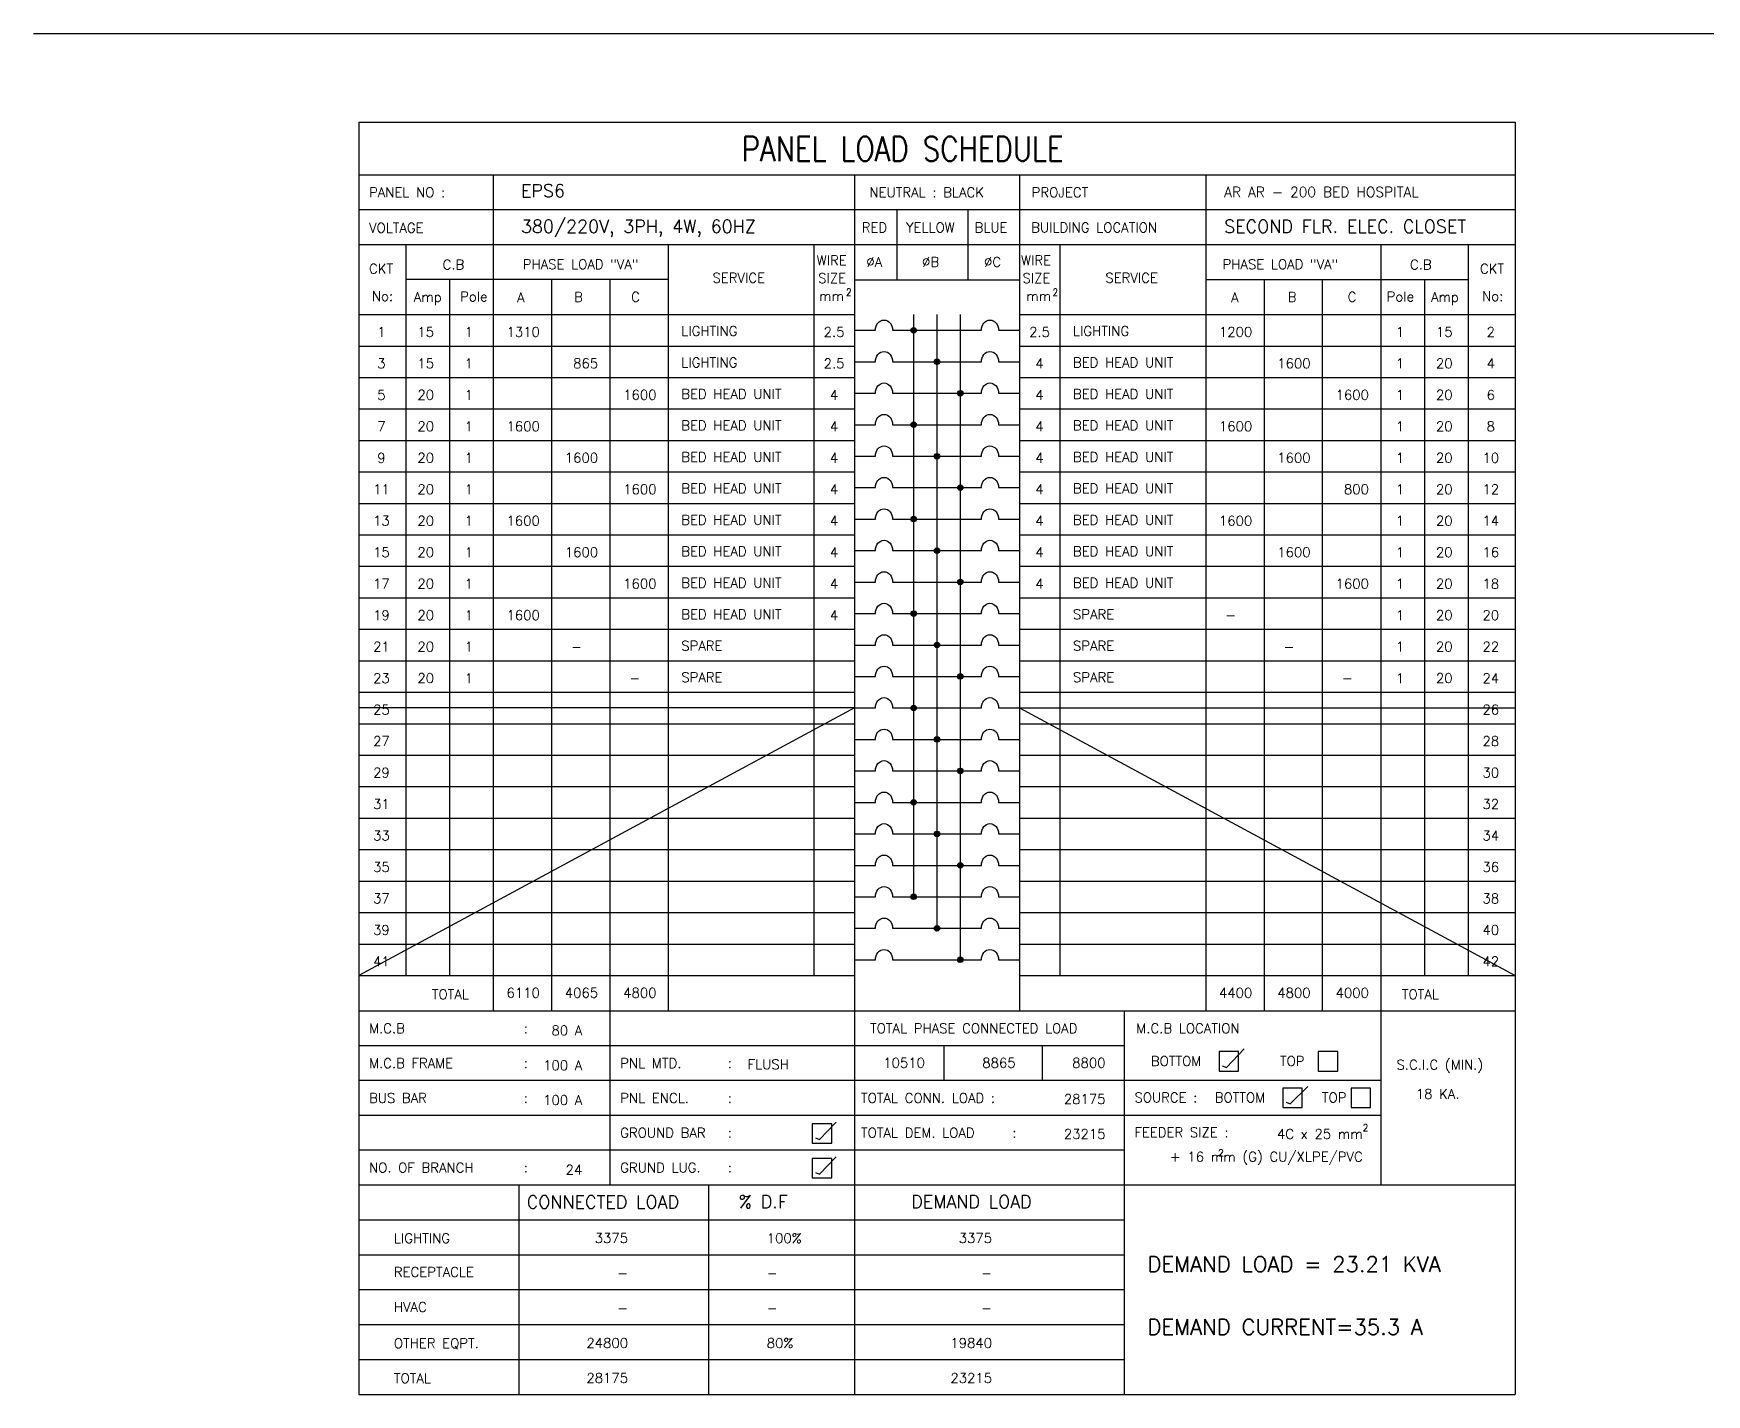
# Model space of a CAD drawing. Extents: x -114326 to -114223, y 38472 to 38552.
# Drawn here: x -114325.74 to -114295.66, y 38500.85 to 38525.33 of the extents above; entities that cross this region are included whole.
import ezdxf
from ezdxf.enums import TextEntityAlignment as Align

# ---------------------------------------------------------------- set-up
doc = ezdxf.new("R2010")
doc.units = 0
doc.header["$MEASUREMENT"] = 0
for name, color, linetype in [('BORDER', 4, 'CONTINUOUS'), ('E-TXT', 2, 'CONTINUOUS'), ('PANEL', 2, 'CONTINUOUS')]:
    doc.layers.add(name, color=color, linetype=linetype)
doc.styles.add('ROMANS', font='ROMANS.shx', dxfattribs={"height": 0.4})
pattern_1 = [(315, (90723.014225, 40565.311538), (0.00864749998874, 0.00864749998874), [])]
pattern_2 = [(315, (90723.014225, 40563.613397), (0.00864749998874, 0.00864749998874), [])]
pattern_3 = [(315, (90723.014225, 40561.915256), (0.00864749998874, 0.00864749998874), [])]
pattern_4 = [(315, (90723.014225, 40560.217115), (0.00864749998874, 0.00864749998874), [])]
pattern_5 = [(315, (90723.014225, 40558.518974), (0.00864749998874, 0.00864749998874), [])]
pattern_6 = [(315, (90723.014225, 40556.820832), (0.00864749998874, 0.00864749998874), [])]

msp = doc.modelspace()

# ---------------------------------------------------------------- hatches: boundary and pattern name
at = {"layer": 'PANEL', "linetype": 'Continuous'}
h = msp.add_hatch(dxfattribs=at)
h.set_pattern_fill('ANSI31', color=256, scale=0.068485, angle=406.041, style=0)
h.set_pattern_definition([(91.040959325, (90723.014225, 40565.311538), (-0.00855917542476, -0.00015552164567), [])])
h.paths.add_polyline_path([(-114309.962, 38519.993, 1), (-114309.865, 38519.993, 1)])
h = msp.add_hatch(dxfattribs=at)
h.set_pattern_fill('ANSI31', color=256, scale=0.097835, angle=270, style=0)
h.set_pattern_definition(pattern_1)
h.paths.add_polyline_path([(-114309.543, 38519.427, 1), (-114309.445, 38519.427, 1)])
h = msp.add_hatch(dxfattribs=at)
h.set_pattern_fill('ANSI31', color=256, scale=0.097835, angle=270, style=0)
h.set_pattern_definition(pattern_1)
h.paths.add_polyline_path([(-114309.026, 38518.861, 1), (-114309.124, 38518.861, 1)])
h = msp.add_hatch(dxfattribs=at)
h.set_pattern_fill('ANSI31', color=256, scale=0.097835, angle=270, style=0)
h.set_pattern_definition(pattern_1)
h.paths.add_polyline_path([(-114309.865, 38518.295, 1), (-114309.962, 38518.295, 1)])
h = msp.add_hatch(dxfattribs=at)
h.set_pattern_fill('ANSI31', color=256, scale=0.097835, angle=270, style=0)
h.set_pattern_definition(pattern_1)
h.paths.add_polyline_path([(-114309.445, 38517.729, 1), (-114309.543, 38517.729, 1)])
h = msp.add_hatch(dxfattribs=at)
h.set_pattern_fill('ANSI31', color=256, scale=0.097835, angle=270, style=0)
h.set_pattern_definition(pattern_1)
h.paths.add_polyline_path([(-114309.026, 38517.163, 1), (-114309.124, 38517.163, 1)])
h = msp.add_hatch(dxfattribs=at)
h.set_pattern_fill('ANSI31', color=256, scale=0.097835, angle=270, style=0)
h.set_pattern_definition(pattern_2)
h.paths.add_polyline_path([(-114309.865, 38516.597, 1), (-114309.962, 38516.597, 1)])
h = msp.add_hatch(dxfattribs=at)
h.set_pattern_fill('ANSI31', color=256, scale=0.097835, angle=270, style=0)
h.set_pattern_definition(pattern_2)
h.paths.add_polyline_path([(-114309.445, 38516.031, 1), (-114309.543, 38516.031, 1)])
h = msp.add_hatch(dxfattribs=at)
h.set_pattern_fill('ANSI31', color=256, scale=0.097835, angle=270, style=0)
h.set_pattern_definition(pattern_2)
h.paths.add_polyline_path([(-114309.026, 38515.465, 1), (-114309.124, 38515.465, 1)])
h = msp.add_hatch(dxfattribs=at)
h.set_pattern_fill('ANSI31', color=256, scale=0.097835, angle=270, style=0)
h.set_pattern_definition(pattern_3)
h.paths.add_polyline_path([(-114309.865, 38514.899, 1), (-114309.962, 38514.899, 1)])
h = msp.add_hatch(dxfattribs=at)
h.set_pattern_fill('ANSI31', color=256, scale=0.097835, angle=270, style=0)
h.set_pattern_definition(pattern_3)
h.paths.add_polyline_path([(-114309.445, 38514.333, 1), (-114309.543, 38514.333, 1)])
h = msp.add_hatch(dxfattribs=at)
h.set_pattern_fill('ANSI31', color=256, scale=0.097835, angle=270, style=0)
h.set_pattern_definition(pattern_3)
h.paths.add_polyline_path([(-114309.026, 38513.767, 1), (-114309.124, 38513.767, 1)])
h = msp.add_hatch(dxfattribs=at)
h.set_pattern_fill('ANSI31', color=256, scale=0.097835, angle=270, style=0)
h.set_pattern_definition(pattern_4)
h.paths.add_polyline_path([(-114309.865, 38513.201, 1), (-114309.962, 38513.201, 1)])
h = msp.add_hatch(dxfattribs=at)
h.set_pattern_fill('ANSI31', color=256, scale=0.097835, angle=270, style=0)
h.set_pattern_definition(pattern_4)
h.paths.add_polyline_path([(-114309.445, 38512.635, 1), (-114309.543, 38512.635, 1)])
h = msp.add_hatch(dxfattribs=at)
h.set_pattern_fill('ANSI31', color=256, scale=0.097835, angle=270, style=0)
h.set_pattern_definition(pattern_4)
h.paths.add_polyline_path([(-114309.026, 38512.069, 1), (-114309.124, 38512.069, 1)])
h = msp.add_hatch(dxfattribs=at)
h.set_pattern_fill('ANSI31', color=256, scale=0.097835, angle=270, style=0)
h.set_pattern_definition(pattern_5)
h.paths.add_polyline_path([(-114309.865, 38511.503, 1), (-114309.962, 38511.503, 1)])
h = msp.add_hatch(dxfattribs=at)
h.set_pattern_fill('ANSI31', color=256, scale=0.097835, angle=270, style=0)
h.set_pattern_definition(pattern_5)
h.paths.add_polyline_path([(-114309.445, 38510.936, 1), (-114309.543, 38510.936, 1)])
h = msp.add_hatch(dxfattribs=at)
h.set_pattern_fill('ANSI31', color=256, scale=0.097835, angle=270, style=0)
h.set_pattern_definition(pattern_5)
h.paths.add_polyline_path([(-114309.026, 38510.37, 1), (-114309.124, 38510.37, 1)])
h = msp.add_hatch(dxfattribs=at)
h.set_pattern_fill('ANSI31', color=256, scale=0.097835, angle=270, style=0)
h.set_pattern_definition(pattern_6)
h.paths.add_polyline_path([(-114309.865, 38509.804, 1), (-114309.962, 38509.804, 1)])
h = msp.add_hatch(dxfattribs=at)
h.set_pattern_fill('ANSI31', color=256, scale=0.097835, angle=270, style=0)
h.set_pattern_definition(pattern_6)
h.paths.add_polyline_path([(-114309.445, 38509.238, 1), (-114309.543, 38509.238, 1)])
h = msp.add_hatch(dxfattribs=at)
h.set_pattern_fill('ANSI31', color=256, scale=0.097835, angle=270, style=0)
h.set_pattern_definition(pattern_6)
h.paths.add_polyline_path([(-114309.026, 38508.672, 1), (-114309.124, 38508.672, 1)])

# ---------------------------------------------------------------- linework, layer by layer
at = {"layer": 'BORDER', "color": 1}
msp.add_line((-114325.736, 38525.332), (-114222.631, 38525.332), dxfattribs=at)
at = {"layer": 'PANEL', "color": 6}
for p, q in [((-114319.889, 38523.735), (-114319.889, 38500.852)), ((-114319.889, 38523.735), (-114299.099, 38523.735)), ((-114299.099, 38523.735), (-114299.099, 38500.852)), ((-114319.889, 38500.852), (-114299.099, 38500.852))]:
    msp.add_line(p, q, dxfattribs=at)
at = {"layer": 'PANEL', "color": 2}
for p, q in [((-114319.889, 38522.792), (-114299.099, 38522.792)), ((-114310.979, 38522.792), (-114310.979, 38507.756)), ((-114308.009, 38522.792), (-114308.009, 38507.756)), ((-114319.889, 38521.534), (-114299.099, 38521.534)), ((-114310.979, 38520.902), (-114308.009, 38520.902)), ((-114319.889, 38507.756), (-114299.099, 38507.756))]:
    msp.add_line(p, q, dxfattribs=at)
at = {"layer": 'PANEL', "color": 11}
for p, q in [((-114317.47, 38522.792), (-114317.47, 38507.756)), ((-114304.663, 38522.792), (-114304.663, 38507.756)), ((-114319.042, 38521.534), (-114319.042, 38508.389)), ((-114314.325, 38521.534), (-114314.325, 38507.756)), ((-114311.705, 38521.534), (-114311.705, 38508.389)), ((-114307.284, 38521.534), (-114307.284, 38508.389)), ((-114301.518, 38521.534), (-114301.518, 38504.626)), ((-114299.946, 38521.534), (-114299.946, 38508.389)), ((-114314.325, 38520.905), (-114319.042, 38520.905)), ((-114318.256, 38520.905), (-114318.256, 38508.389)), ((-114316.422, 38520.905), (-114316.422, 38507.756)), ((-114315.374, 38520.905), (-114315.374, 38504.626)), ((-114304.663, 38520.905), (-114299.946, 38520.905)), ((-114303.615, 38520.905), (-114303.615, 38507.756)), ((-114302.567, 38520.905), (-114302.567, 38507.756)), ((-114300.732, 38520.905), (-114300.732, 38508.389)), ((-114319.889, 38520.276), (-114310.979, 38520.276)), ((-114308.009, 38520.276), (-114299.099, 38520.276)), ((-114319.889, 38519.71), (-114310.979, 38519.71)), ((-114308.009, 38519.71), (-114299.099, 38519.71)), ((-114319.889, 38519.144), (-114310.979, 38519.144)), ((-114308.009, 38519.144), (-114299.099, 38519.144)), ((-114319.889, 38518.578), (-114310.979, 38518.578)), ((-114308.009, 38518.578), (-114299.099, 38518.578)), ((-114319.889, 38518.012), (-114310.979, 38518.012)), ((-114308.009, 38518.012), (-114299.099, 38518.012)), ((-114319.889, 38517.446), (-114310.979, 38517.446)), ((-114308.009, 38517.446), (-114299.099, 38517.446)), ((-114319.889, 38516.88), (-114310.979, 38516.88)), ((-114308.009, 38516.88), (-114299.099, 38516.88)), ((-114319.889, 38516.314), (-114310.979, 38516.314)), ((-114308.009, 38516.314), (-114299.099, 38516.314)), ((-114319.889, 38515.748), (-114310.979, 38515.748)), ((-114308.009, 38515.748), (-114299.099, 38515.748)), ((-114319.889, 38515.182), (-114310.979, 38515.182)), ((-114308.009, 38515.182), (-114299.099, 38515.182)), ((-114319.889, 38514.616), (-114310.979, 38514.616)), ((-114308.009, 38514.616), (-114299.099, 38514.616)), ((-114319.889, 38514.05), (-114310.979, 38514.05)), ((-114308.009, 38514.05), (-114299.099, 38514.05)), ((-114319.889, 38513.484), (-114310.979, 38513.484)), ((-114308.009, 38513.484), (-114299.099, 38513.484)), ((-114319.889, 38512.918), (-114310.979, 38512.918)), ((-114308.009, 38512.918), (-114299.099, 38512.918)), ((-114319.889, 38512.352), (-114310.979, 38512.352)), ((-114308.009, 38512.352), (-114299.099, 38512.352)), ((-114319.889, 38511.786), (-114310.979, 38511.786)), ((-114308.009, 38511.786), (-114299.099, 38511.786)), ((-114319.889, 38511.22), (-114310.979, 38511.22)), ((-114308.009, 38511.22), (-114299.099, 38511.22)), ((-114319.889, 38510.653), (-114310.979, 38510.653)), ((-114308.009, 38510.653), (-114299.099, 38510.653)), ((-114319.889, 38510.087), (-114310.979, 38510.087)), ((-114308.009, 38510.087), (-114299.099, 38510.087)), ((-114319.889, 38509.521), (-114310.979, 38509.521)), ((-114308.009, 38509.521), (-114299.099, 38509.521)), ((-114319.889, 38508.955), (-114310.979, 38508.955)), ((-114308.009, 38508.955), (-114299.099, 38508.955)), ((-114319.889, 38508.389), (-114310.979, 38508.389)), ((-114308.009, 38508.389), (-114299.099, 38508.389)), ((-114310.979, 38507.756), (-114310.979, 38500.852)), ((-114306.128, 38507.756), (-114306.128, 38504.626)), ((-114319.889, 38507.13), (-114306.128, 38507.13)), ((-114309.373, 38507.13), (-114309.373, 38506.504)), ((-114307.603, 38507.13), (-114307.603, 38506.504)), ((-114319.889, 38506.504), (-114301.518, 38506.504)), ((-114319.889, 38505.878), (-114301.518, 38505.878)), ((-114319.889, 38505.252), (-114306.128, 38505.252)), ((-114319.889, 38504.626), (-114299.099, 38504.626)), ((-114317.008, 38504.626), (-114317.008, 38500.852)), ((-114313.6, 38504.626), (-114313.6, 38500.852)), ((-114306.128, 38504.626), (-114306.128, 38500.852)), ((-114319.889, 38503.997), (-114306.128, 38503.997)), ((-114319.889, 38503.368), (-114306.128, 38503.368)), ((-114319.889, 38502.739), (-114306.128, 38502.739)), ((-114319.889, 38502.11), (-114306.128, 38502.11)), ((-114319.889, 38501.481), (-114306.128, 38501.481))]:
    msp.add_line(p, q, dxfattribs=at)
at = {"layer": 'PANEL'}
for p, q in [((-114319.889, 38522.166), (-114299.099, 38522.166)), ((-114310.209, 38520.902), (-114310.209, 38522.166)), ((-114308.933, 38520.902), (-114308.933, 38522.166)), ((-114309.914, 38520.276), (-114309.914, 38509.804)), ((-114309.494, 38520.276), (-114309.494, 38509.238)), ((-114309.075, 38520.276), (-114309.075, 38508.672)), ((-114310.979, 38519.993), (-114310.6, 38519.993)), ((-114310.292, 38519.993), (-114308.696, 38519.993)), ((-114308.388, 38519.993), (-114308.009, 38519.993)), ((-114310.979, 38519.427), (-114310.6, 38519.427)), ((-114310.292, 38519.427), (-114308.696, 38519.427)), ((-114308.388, 38519.427), (-114308.009, 38519.427)), ((-114310.979, 38518.861), (-114310.6, 38518.861)), ((-114310.292, 38518.861), (-114308.696, 38518.861)), ((-114308.388, 38518.861), (-114308.009, 38518.861)), ((-114310.979, 38518.295), (-114310.6, 38518.295)), ((-114310.292, 38518.295), (-114308.696, 38518.295)), ((-114308.388, 38518.295), (-114308.009, 38518.295)), ((-114310.979, 38517.729), (-114310.6, 38517.729)), ((-114310.292, 38517.729), (-114308.696, 38517.729)), ((-114308.388, 38517.729), (-114308.009, 38517.729)), ((-114310.979, 38517.163), (-114310.6, 38517.163)), ((-114310.292, 38517.163), (-114308.696, 38517.163)), ((-114308.388, 38517.163), (-114308.009, 38517.163)), ((-114310.979, 38516.597), (-114310.6, 38516.597)), ((-114310.292, 38516.597), (-114308.696, 38516.597)), ((-114308.388, 38516.597), (-114308.009, 38516.597)), ((-114310.979, 38516.031), (-114310.6, 38516.031)), ((-114310.292, 38516.031), (-114308.696, 38516.031)), ((-114308.388, 38516.031), (-114308.009, 38516.031)), ((-114310.979, 38515.465), (-114310.6, 38515.465)), ((-114310.292, 38515.465), (-114308.696, 38515.465)), ((-114308.388, 38515.465), (-114308.009, 38515.465)), ((-114310.979, 38514.899), (-114310.6, 38514.899)), ((-114310.292, 38514.899), (-114308.696, 38514.899)), ((-114308.388, 38514.899), (-114308.009, 38514.899)), ((-114310.979, 38514.333), (-114310.6, 38514.333)), ((-114310.292, 38514.333), (-114308.696, 38514.333)), ((-114308.388, 38514.333), (-114308.009, 38514.333)), ((-114310.979, 38513.767), (-114310.6, 38513.767)), ((-114310.292, 38513.767), (-114308.696, 38513.767)), ((-114308.388, 38513.767), (-114308.009, 38513.767)), ((-114310.979, 38513.201), (-114310.6, 38513.201)), ((-114310.292, 38513.201), (-114308.696, 38513.201)), ((-114308.388, 38513.201), (-114308.009, 38513.201)), ((-114310.979, 38512.635), (-114310.6, 38512.635)), ((-114310.292, 38512.635), (-114308.696, 38512.635)), ((-114308.388, 38512.635), (-114308.009, 38512.635)), ((-114310.979, 38512.069), (-114310.6, 38512.069)), ((-114310.292, 38512.069), (-114308.696, 38512.069)), ((-114308.388, 38512.069), (-114308.009, 38512.069)), ((-114310.979, 38511.503), (-114310.6, 38511.503)), ((-114310.292, 38511.503), (-114308.696, 38511.503)), ((-114308.388, 38511.503), (-114308.009, 38511.503)), ((-114310.979, 38510.936), (-114310.6, 38510.936)), ((-114310.292, 38510.936), (-114308.696, 38510.936)), ((-114308.388, 38510.936), (-114308.009, 38510.936)), ((-114310.979, 38510.37), (-114310.6, 38510.37)), ((-114310.292, 38510.37), (-114308.696, 38510.37)), ((-114308.388, 38510.37), (-114308.009, 38510.37)), ((-114310.979, 38509.804), (-114310.6, 38509.804)), ((-114310.292, 38509.804), (-114308.696, 38509.804)), ((-114308.388, 38509.804), (-114308.009, 38509.804)), ((-114310.979, 38509.238), (-114310.6, 38509.238)), ((-114310.292, 38509.238), (-114308.696, 38509.238)), ((-114308.388, 38509.238), (-114308.009, 38509.238)), ((-114310.979, 38508.672), (-114310.6, 38508.672)), ((-114310.292, 38508.672), (-114308.696, 38508.672)), ((-114308.388, 38508.672), (-114308.009, 38508.672)), ((-114304.291, 38506.736), (-114303.973, 38507.069)), ((-114304.367, 38506.767), (-114304.291, 38506.736)), ((-114303.144, 38506.081), (-114302.825, 38506.394)), ((-114303.22, 38506.112), (-114303.144, 38506.081)), ((-114311.604, 38505.441), (-114311.305, 38505.753)), ((-114311.68, 38505.471), (-114311.604, 38505.441)), ((-114311.604, 38504.813), (-114311.305, 38505.126)), ((-114311.68, 38504.844), (-114311.604, 38504.813))]:
    msp.add_line(p, q, dxfattribs=at)
at = {"layer": 'PANEL', "color": 7}
for p, q in [((-114310.979, 38513.201), (-114319.889, 38508.389)), ((-114310.979, 38513.201), (-114319.889, 38513.201)), ((-114308.009, 38513.201), (-114299.099, 38508.389)), ((-114308.009, 38513.201), (-114299.099, 38513.201))]:
    msp.add_line(p, q, dxfattribs=at)
at = {"layer": 'PANEL', "color": 11}
for points in [[(-114304.075, 38507.02), (-114304.424, 38507.02), (-114304.424, 38506.67), (-114304.075, 38506.67)], [(-114302.29, 38507.02), (-114302.64, 38507.02), (-114302.64, 38506.67), (-114302.29, 38506.67)], [(-114302.927, 38506.365), (-114303.277, 38506.365), (-114303.277, 38506.015), (-114302.927, 38506.015)], [(-114301.7, 38506.365), (-114302.05, 38506.365), (-114302.05, 38506.015), (-114301.7, 38506.015)], [(-114311.387, 38505.724), (-114311.737, 38505.724), (-114311.737, 38505.375), (-114311.387, 38505.375)], [(-114311.387, 38505.097), (-114311.737, 38505.097), (-114311.737, 38504.747), (-114311.387, 38504.747)]]:
    msp.add_lwpolyline(points, close=True, dxfattribs=at)
at = {"layer": 'PANEL'}
for centre in [(-114309.914, 38519.993), (-114309.494, 38519.427), (-114309.075, 38518.861), (-114309.914, 38518.295), (-114309.494, 38517.729), (-114309.075, 38517.163), (-114309.914, 38516.597), (-114309.494, 38516.031), (-114309.075, 38515.465), (-114309.914, 38514.899), (-114309.494, 38514.333), (-114309.075, 38513.767), (-114309.914, 38513.201), (-114309.494, 38512.635), (-114309.075, 38512.069), (-114309.914, 38511.503), (-114309.494, 38510.936), (-114309.075, 38510.37), (-114309.914, 38509.804), (-114309.494, 38509.238), (-114309.075, 38508.672)]:
    msp.add_circle(centre, 0.0489, dxfattribs=at)
at = {"layer": 'PANEL', "extrusion": (0, 0, -1)}
for centre in [(-114310.446, 38519.993), (-114308.542, 38519.993), (-114310.446, 38519.427), (-114308.542, 38519.427), (-114310.446, 38518.861), (-114308.542, 38518.861), (-114310.446, 38518.295), (-114308.542, 38518.295), (-114310.446, 38517.729), (-114308.542, 38517.729), (-114310.446, 38517.163), (-114308.542, 38517.163), (-114310.446, 38516.597), (-114308.542, 38516.597), (-114310.446, 38516.031), (-114308.542, 38516.031), (-114310.446, 38515.465), (-114308.542, 38515.465), (-114310.446, 38514.899), (-114308.542, 38514.899), (-114310.446, 38514.333), (-114308.542, 38514.333), (-114310.446, 38513.767), (-114308.542, 38513.767), (-114310.446, 38513.201), (-114308.542, 38513.201), (-114310.446, 38512.635), (-114308.542, 38512.635), (-114310.446, 38512.069), (-114308.542, 38512.069), (-114310.446, 38511.503), (-114308.542, 38511.503), (-114310.446, 38510.936), (-114308.542, 38510.936), (-114310.446, 38510.37), (-114308.542, 38510.37), (-114310.446, 38509.804), (-114308.542, 38509.804), (-114310.446, 38509.238), (-114308.542, 38509.238), (-114310.446, 38508.672), (-114308.542, 38508.672)]:
    msp.add_ellipse(centre, major_axis=(0, 0.185), ratio=0.833333, start_param=-1.570796, end_param=1.570796, dxfattribs=at)

# ---------------------------------------------------------------- texts
at = {"layer": 'E-TXT', "style": 'ROMANS'}
for s, height, p in [('EPS6', 0.2306, (-114316.972, 38522.387)), ('AR AR - 200 BED HOSPITAL', 0.18169, (-114304.331, 38522.389)), ('380/220V, 3PH, 4W, 60HZ', 0.23061, (-114316.972, 38521.747)), ('SECOND FLR. ELEC. CLOSET', 0.23061, (-114304.331, 38521.747)), ('15', 0.1747, (-114318.834, 38519.877)), ('15', 0.1747, (-114300.524, 38519.877)), ('15', 0.1747, (-114318.834, 38519.311)), ('20', 0.1747, (-114300.524, 38519.311)), ('20', 0.1747, (-114318.834, 38518.745)), ('20', 0.1747, (-114300.524, 38518.745)), ('20', 0.1747, (-114318.834, 38518.179)), ('20', 0.1747, (-114300.524, 38518.179)), ('20', 0.1747, (-114318.834, 38517.613)), ('20', 0.1747, (-114300.524, 38517.613)), ('20', 0.1747, (-114318.834, 38517.046)), ('20', 0.1747, (-114300.524, 38517.046)), ('20', 0.1747, (-114318.834, 38516.48)), ('20', 0.1747, (-114300.524, 38516.48)), ('20', 0.1747, (-114318.834, 38515.914)), ('20', 0.1747, (-114300.524, 38515.914)), ('20', 0.1747, (-114318.834, 38515.348)), ('20', 0.1747, (-114300.524, 38515.348)), ('20', 0.1747, (-114318.834, 38514.782)), ('20', 0.1747, (-114300.524, 38514.782)), ('20', 0.1747, (-114318.834, 38514.216)), ('20', 0.1747, (-114300.524, 38514.216)), ('20', 0.1747, (-114318.834, 38513.65)), ('20', 0.1747, (-114300.524, 38513.65))]:
    msp.add_text(s, height=height, dxfattribs=at).set_placement(p)
for s, height, p in [('1', 0.175, (-114317.909, 38519.963)), ('2.5', 0.1747, (-114311.345, 38519.963)), ('2.5', 0.1747, (-114307.65, 38519.963)), ('1', 0.175, (-114301.171, 38519.963)), ('1', 0.175, (-114317.909, 38519.397)), ('2.5', 0.1747, (-114311.345, 38519.397)), ('4', 0.175, (-114307.65, 38519.397)), ('1', 0.175, (-114301.171, 38519.397)), ('1', 0.175, (-114317.909, 38518.831)), ('4', 0.175, (-114311.345, 38518.831)), ('4', 0.175, (-114307.65, 38518.831)), ('1', 0.175, (-114301.171, 38518.831)), ('1', 0.175, (-114317.909, 38518.265)), ('4', 0.175, (-114311.345, 38518.265)), ('4', 0.175, (-114307.65, 38518.265)), ('1', 0.175, (-114301.171, 38518.265)), ('1', 0.175, (-114317.909, 38517.699)), ('4', 0.175, (-114311.345, 38517.699)), ('4', 0.175, (-114307.65, 38517.699)), ('1', 0.175, (-114301.171, 38517.699)), ('1', 0.175, (-114317.909, 38517.133)), ('4', 0.175, (-114311.345, 38517.133)), ('4', 0.175, (-114307.65, 38517.133)), ('1', 0.175, (-114301.171, 38517.133)), ('1', 0.175, (-114317.909, 38516.567)), ('4', 0.175, (-114311.345, 38516.567)), ('4', 0.175, (-114307.65, 38516.567)), ('1', 0.175, (-114301.171, 38516.567)), ('1', 0.175, (-114317.909, 38516.001)), ('4', 0.175, (-114311.345, 38516.001)), ('4', 0.175, (-114311.345, 38516.001)), ('4', 0.175, (-114307.65, 38516.001)), ('4', 0.175, (-114307.65, 38516.001)), ('1', 0.175, (-114301.171, 38516.001)), ('1', 0.175, (-114317.909, 38515.435)), ('4', 0.175, (-114311.345, 38515.435)), ('4', 0.175, (-114311.345, 38515.435)), ('4', 0.175, (-114307.65, 38515.435)), ('4', 0.175, (-114307.65, 38515.435)), ('1', 0.175, (-114301.171, 38515.435)), ('1', 0.175, (-114317.909, 38514.869)), ('4', 0.175, (-114311.345, 38514.869)), ('1', 0.175, (-114301.171, 38514.869)), ('1', 0.175, (-114317.909, 38514.303)), ('1', 0.175, (-114301.171, 38514.303)), ('1', 0.175, (-114317.909, 38513.736)), ('1', 0.175, (-114301.171, 38513.736))]:
    msp.add_text(s, height=height, dxfattribs=at).set_placement(p, align=Align.MIDDLE)
for s, height, p in [('1310', 0.1747, (-114316.633, 38519.877)), ('1200', 0.1747, (-114303.826, 38519.877)), ('865', 0.1747, (-114315.585, 38519.311)), ('1600', 0.1747, (-114302.778, 38519.311)), ('1600', 0.1747, (-114314.536, 38518.745)), ('1600', 0.1747, (-114301.729, 38518.745)), ('1600', 0.1747, (-114316.633, 38518.179)), ('1600', 0.1747, (-114303.826, 38518.179)), ('1600', 0.1747, (-114315.585, 38517.613)), ('1600', 0.1747, (-114302.778, 38517.613)), ('1600', 0.1747, (-114314.536, 38517.046)), ('800', 0.1747, (-114301.729, 38517.046)), ('1600', 0.1747, (-114316.633, 38516.48)), ('1600', 0.1747, (-114303.826, 38516.48)), ('1600', 0.1747, (-114315.585, 38515.914)), ('1600', 0.1747, (-114302.778, 38515.914)), ('1600', 0.1747, (-114314.536, 38515.348)), ('1600', 0.1747, (-114301.729, 38515.348)), ('1600', 0.1747, (-114316.633, 38514.782)), ('-', 0.175, (-114304.118, 38514.782)), ('-', 0.175, (-114315.877, 38514.216)), ('-', 0.175, (-114303.07, 38514.216)), ('-', 0.175, (-114314.828, 38513.65)), ('-', 0.175, (-114302.021, 38513.65)), ('6110', 0.1747, (-114316.633, 38507.99)), ('4065', 0.1747, (-114315.585, 38507.99)), ('4800', 0.1747, (-114314.536, 38507.99)), ('4400', 0.1747, (-114303.826, 38507.99)), ('4800', 0.1747, (-114302.778, 38507.99)), ('4000', 0.1747, (-114301.729, 38507.99)), ('80 A', 0.1747, (-114315.87, 38507.313)), ('100 A', 0.1747, (-114315.87, 38506.686)), ('FLUSH', 0.1747, (-114312.156, 38506.704)), ('10510', 0.1747, (-114309.71, 38506.731)), ('8865', 0.1747, (-114308.08, 38506.731)), ('8800', 0.1747, (-114306.464, 38506.731)), ('100 A', 0.1747, (-114315.87, 38506.06)), ('28175', 0.1747, (-114306.464, 38506.078)), ('2', 0.122, (-114301.739, 38505.591)), ('23215', 0.1747, (-114306.464, 38505.452)), ('4C x 25 mm', 0.1747, (-114301.84, 38505.452)), ('+ 16 mm (G) CU/XLPE/PVC', 0.17471, (-114301.84, 38505.042)), ('2', 0.122, (-114304.335, 38505.139)), ('24', 0.1747, (-114315.87, 38504.808)), ('3375', 0.1747, (-114315.048, 38503.578)), ('3375', 0.1747, (-114308.505, 38503.578)), ('-', 0.175, (-114315.048, 38502.949)), ('-', 0.175, (-114308.505, 38502.949)), ('-', 0.175, (-114315.048, 38502.32)), ('-', 0.175, (-114308.505, 38502.32)), ('24800', 0.1747, (-114315.048, 38501.692)), ('19840', 0.1747, (-114308.505, 38501.692)), ('28175', 0.1747, (-114315.048, 38501.063)), ('23215', 0.1747, (-114308.505, 38501.063))]:
    msp.add_text(s, height=height, dxfattribs=at).set_placement(p, align=Align.RIGHT)
at = {"layer": 'PANEL', "color": 6, "style": 'ROMANS', "width": 0.833333}
msp.add_text('PANEL LOAD SCHEDULE', height=0.44026, dxfattribs=at).set_placement((-114313.004, 38523.036))
at = {"layer": 'PANEL', "style": 'ROMANS'}
for s, height, p in [('PANEL NO :', 0.1747, (-114319.704, 38522.387)), ('NEUTRAL : BLACK', 0.17471, (-114310.708, 38522.387)), ('PROJECT', 0.1747, (-114307.792, 38522.387)), ('VOLTAGE', 0.1747, (-114319.704, 38521.749)), ('RED', 0.1747, (-114310.845, 38521.755)), ('YELLOW', 0.1747, (-114310.051, 38521.755)), ('BLUE', 0.1747, (-114308.818, 38521.755)), ('BUILDING LOCATION', 0.17471, (-114307.8, 38521.755)), ('CKT', 0.1747, (-114319.704, 38521.013)), ('C.B', 0.1747, (-114318.38, 38521.088)), ('PHASE LOAD "VA"', 0.17471, (-114316.94, 38521.094)), ('WIRE', 0.1747, (-114311.656, 38521.164)), ('%%CA', 0.1747, (-114310.763, 38521.136)), ('%%CB', 0.1747, (-114309.763, 38521.136)), ('%%CC', 0.1747, (-114308.648, 38521.136)), ('WIRE', 0.1747, (-114307.981, 38521.164)), ('PHASE LOAD "VA"', 0.17471, (-114304.361, 38521.094)), ('C.B', 0.1747, (-114300.991, 38521.088)), ('CKT', 0.1747, (-114299.734, 38521.013)), ('SERVICE', 0.1747, (-114313.528, 38520.849)), ('SIZE', 0.1747, (-114311.631, 38520.843)), ('SIZE', 0.1747, (-114307.957, 38520.843)), ('SERVICE', 0.1747, (-114306.467, 38520.849)), ('No:', 0.1747, (-114319.652, 38520.52)), ('Amp', 0.1747, (-114318.899, 38520.506)), ('Pole', 0.1747, (-114318.068, 38520.513)), ('A', 0.175, (-114317.042, 38520.497)), ('B', 0.175, (-114316.018, 38520.505)), ('C', 0.175, (-114314.991, 38520.507)), ('mm', 0.1747, (-114311.614, 38520.522)), ('mm', 0.1747, (-114307.89, 38520.522)), ('A', 0.175, (-114304.206, 38520.497)), ('B', 0.175, (-114303.188, 38520.505)), ('C', 0.175, (-114302.111, 38520.507)), ('Pole', 0.1747, (-114301.411, 38520.513)), ('Amp', 0.1747, (-114300.614, 38520.506)), ('No:', 0.1747, (-114299.694, 38520.52)), ('LIGHTING', 0.1747, (-114314.091, 38519.893)), ('LIGHTING', 0.1747, (-114307.049, 38519.893)), ('LIGHTING', 0.1747, (-114314.091, 38519.327)), ('BED HEAD UNIT', 0.17471, (-114307.049, 38519.327)), ('BED HEAD UNIT', 0.17471, (-114314.091, 38518.761)), ('BED HEAD UNIT', 0.17471, (-114307.049, 38518.761)), ('BED HEAD UNIT', 0.17471, (-114314.091, 38518.194)), ('BED HEAD UNIT', 0.17471, (-114307.049, 38518.194)), ('BED HEAD UNIT', 0.17471, (-114314.091, 38517.628)), ('BED HEAD UNIT', 0.17471, (-114307.049, 38517.628)), ('BED HEAD UNIT', 0.17471, (-114314.091, 38517.062)), ('BED HEAD UNIT', 0.17471, (-114307.049, 38517.062)), ('BED HEAD UNIT', 0.17471, (-114314.091, 38516.496)), ('BED HEAD UNIT', 0.17471, (-114307.049, 38516.496)), ('BED HEAD UNIT', 0.17471, (-114314.091, 38515.93)), ('BED HEAD UNIT', 0.17471, (-114307.049, 38515.93)), ('BED HEAD UNIT', 0.17471, (-114314.091, 38515.364)), ('BED HEAD UNIT', 0.17471, (-114307.049, 38515.364)), ('BED HEAD UNIT', 0.17471, (-114314.091, 38514.798)), ('SPARE', 0.1747, (-114307.049, 38514.798)), ('SPARE', 0.1747, (-114314.091, 38514.232)), ('SPARE', 0.1747, (-114307.049, 38514.232)), ('SPARE', 0.1747, (-114314.091, 38513.666)), ('SPARE', 0.1747, (-114307.049, 38513.666)), ('TOTAL', 0.1747, (-114318.575, 38507.963)), ('TOTAL', 0.1747, (-114301.138, 38507.963)), ('M.C.B', 0.1747, (-114319.704, 38507.352)), ('TOTAL PHASE CONNECTED LOAD', 0.17471, (-114310.697, 38507.352)), ('M.C.B LOCATION', 0.17471, (-114305.911, 38507.352)), (':', 0.175, (-114316.922, 38507.352)), ('BOTTOM', 0.1747, (-114305.649, 38506.762)), ('TOP', 0.1747, (-114303.329, 38506.762)), ('M.C.B FRAME', 0.17471, (-114319.704, 38506.725)), (':', 0.175, (-114316.922, 38506.725)), ('PNL MTD.', 0.1747, (-114315.188, 38506.725)), (':', 0.175, (-114313.254, 38506.725)), ('S.C.I.C (MIN.)', 0.17471, (-114301.233, 38506.696)), ('18 KA.', 0.1747, (-114300.887, 38506.172)), ('BUS BAR', 0.1747, (-114319.704, 38506.099)), (':', 0.175, (-114316.922, 38506.099)), ('PNL ENCL.', 0.1747, (-114315.188, 38506.099)), (':', 0.175, (-114313.254, 38506.099)), ('TOTAL CONN. LOAD :', 0.17471, (-114310.861, 38506.099)), ('SOURCE :', 0.1747, (-114305.944, 38506.107)), ('BOTTOM', 0.1747, (-114304.502, 38506.107)), ('TOP', 0.1747, (-114302.575, 38506.107)), ('GROUND BAR', 0.1747, (-114315.188, 38505.473)), (':', 0.175, (-114313.254, 38505.473)), ('TOTAL DEM. LOAD ', 0.17471, (-114310.861, 38505.473)), (':', 0.175, (-114308.14, 38505.473)), ('FEEDER SIZE :', 0.17471, (-114305.944, 38505.481)), ('NO. OF BRANCH', 0.17471, (-114319.704, 38504.847)), (':', 0.175, (-114316.922, 38504.847)), ('GRUND LUG.', 0.1747, (-114315.188, 38504.847)), (':', 0.175, (-114313.254, 38504.847)), ('CONNECTED LOAD', 0.23061, (-114316.869, 38504.199)), ('% D.F', 0.2306, (-114313.057, 38504.206)), ('DEMAND LOAD', 0.23061, (-114309.957, 38504.206)), ('LIGHTING', 0.1747, (-114319.257, 38503.577)), ('100%', 0.1747, (-114312.555, 38503.577)), ('DEMAND LOAD = 23.21 KVA', 0.27953, (-114305.708, 38503.057)), ('RECEPTACLE', 0.1747, (-114319.257, 38502.97)), ('-', 0.175, (-114312.555, 38502.948)), ('HVAC', 0.1747, (-114319.257, 38502.34)), ('-', 0.175, (-114312.555, 38502.319)), ('DEMAND CURRENT=35.3 A', 0.27953, (-114305.708, 38501.929)), ('OTHER EQPT.', 0.17471, (-114319.257, 38501.688)), ('80%', 0.1747, (-114312.555, 38501.69)), ('TOTAL', 0.1747, (-114319.257, 38501.059))]:
    msp.add_text(s, height=height, dxfattribs=at).set_placement(p)
at = {"layer": 'PANEL', "style": 'ROMANS', "width": 0.833333}
for p in [(-114311.127, 38520.611), (-114307.414, 38520.611)]:
    msp.add_text('2', height=0.132, dxfattribs=at).set_placement(p)
at = {"layer": 'PANEL', "style": 'ROMANS'}
for s, height, p in [('1', 0.175, (-114319.481, 38519.963)), ('2', 0.175, (-114299.538, 38519.963)), ('3', 0.175, (-114319.481, 38519.397)), ('4', 0.175, (-114299.538, 38519.397)), ('5', 0.175, (-114319.481, 38518.831)), ('6', 0.175, (-114299.538, 38518.831)), ('7', 0.175, (-114319.481, 38518.265)), ('8', 0.175, (-114299.538, 38518.265)), ('9', 0.175, (-114319.481, 38517.699)), ('10', 0.1747, (-114299.538, 38517.699)), ('11', 0.1747, (-114319.481, 38517.133)), ('12', 0.1747, (-114299.538, 38517.133)), ('13', 0.1747, (-114319.481, 38516.567)), ('14', 0.1747, (-114299.538, 38516.567)), ('15', 0.1747, (-114319.481, 38516.001)), ('16', 0.1747, (-114299.538, 38516.001)), ('17', 0.1747, (-114319.481, 38515.435)), ('18', 0.1747, (-114299.538, 38515.435)), ('19', 0.1747, (-114319.481, 38514.869)), ('20', 0.1747, (-114299.538, 38514.869)), ('21', 0.1747, (-114319.481, 38514.303)), ('22', 0.1747, (-114299.538, 38514.303)), ('23', 0.1747, (-114319.481, 38513.736)), ('24', 0.1747, (-114299.538, 38513.736)), ('25', 0.1747, (-114319.481, 38513.17)), ('26', 0.1747, (-114299.538, 38513.17)), ('27', 0.1747, (-114319.481, 38512.604)), ('28', 0.1747, (-114299.538, 38512.604)), ('29', 0.1747, (-114319.481, 38512.038)), ('30', 0.1747, (-114299.538, 38512.038)), ('31', 0.1747, (-114319.481, 38511.472)), ('32', 0.1747, (-114299.538, 38511.472)), ('33', 0.1747, (-114319.481, 38510.906)), ('34', 0.1747, (-114299.538, 38510.906)), ('35', 0.1747, (-114319.481, 38510.34)), ('36', 0.1747, (-114299.538, 38510.34)), ('37', 0.1747, (-114319.481, 38509.774)), ('38', 0.1747, (-114299.538, 38509.774)), ('39', 0.1747, (-114319.481, 38509.208)), ('40', 0.1747, (-114299.538, 38509.208)), ('41', 0.1747, (-114319.481, 38508.642)), ('42', 0.1747, (-114299.538, 38508.642))]:
    msp.add_text(s, height=height, dxfattribs=at).set_placement(p, align=Align.MIDDLE)

doc.saveas('drawing.dxf')
